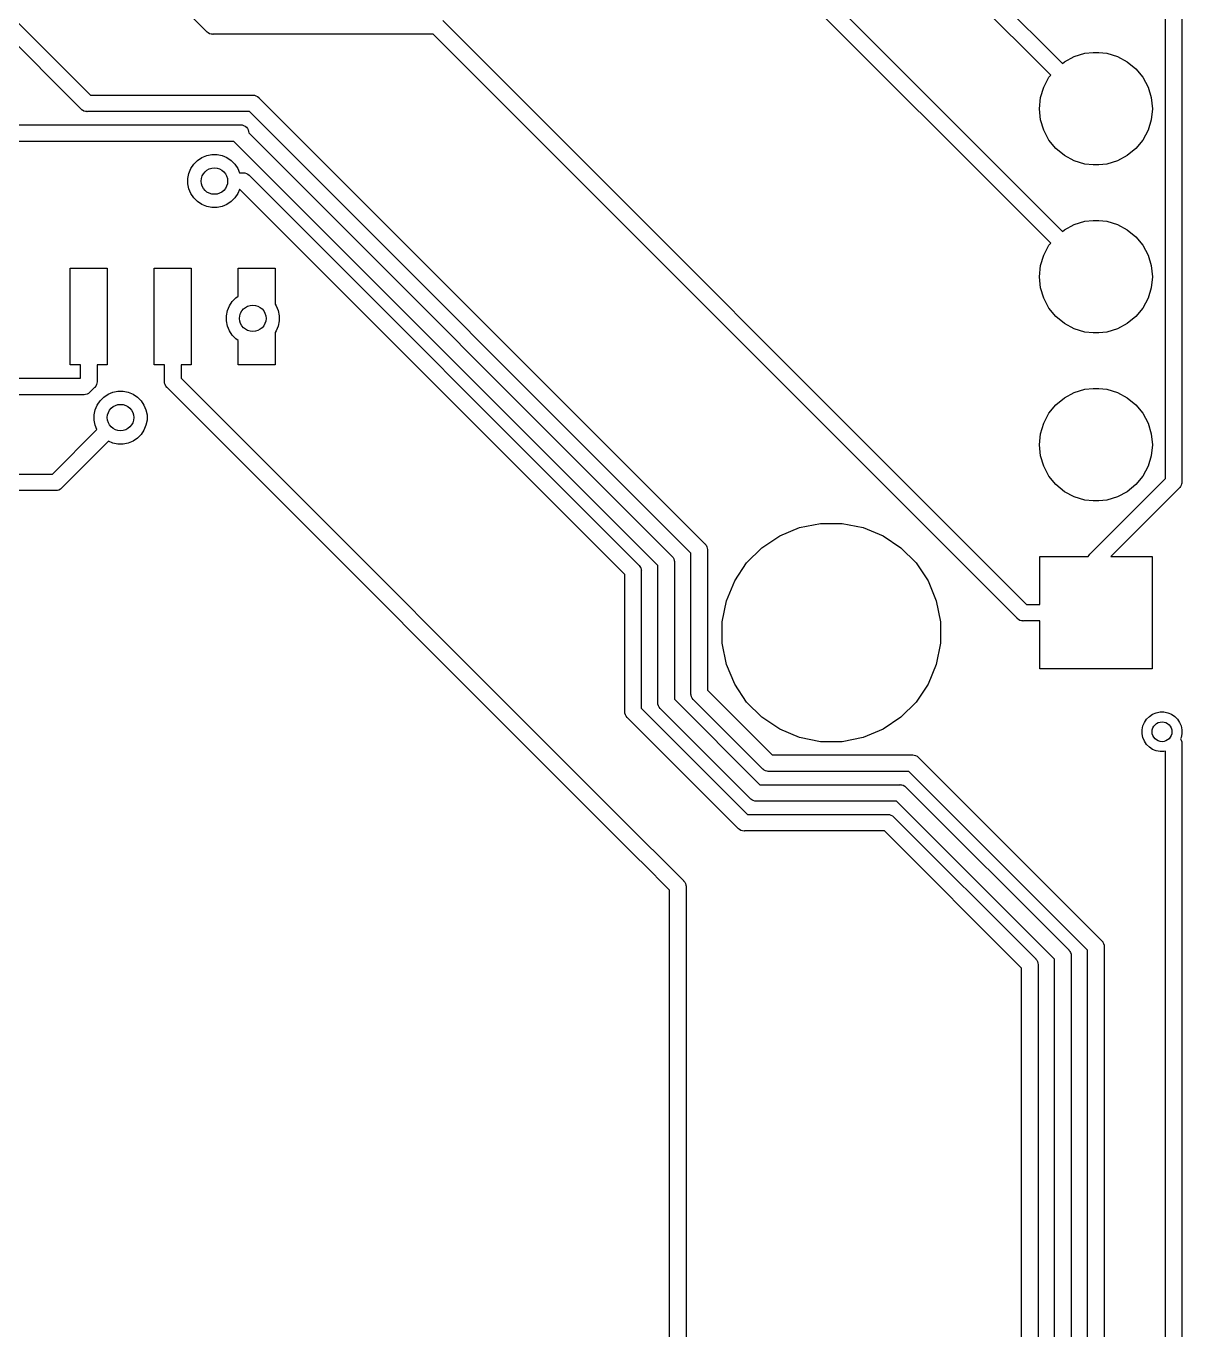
# Model space of a CAD drawing. Extents: x 0.8 to 4.31, y -4.31 to -0.81.
# Drawn here: x 3.625 to 4.313, y -1.97 to -1.194 of the extents above; entities that cross this region are included whole.
import ezdxf

# ---------------------------------------------------------------- set-up
doc = ezdxf.new("R2010")
doc.units = 0
doc.header["$MEASUREMENT"] = 0
doc.layers.add('BLACK', color=7, linetype='CONTINUOUS')

msp = doc.modelspace()

# ---------------------------------------------------------------- linework, layer by layer
at = {"layer": 'BLACK', "linetype": 'CONTINUOUS'}
for p, q in [((4.30315, -1.46347), (4.30315, -0.973495)), ((4.31299, -0.971698), (4.31299, -1.46527)), ((4.06546, -1.04), (4.24186, -1.21639)), ((4.2349, -1.22335), (4.05977, -1.04823)), ((3.99007, -1.0646), (4.232, -1.30653)), ((4.22504, -1.31349), (3.98438, -1.07283)), ((3.73235, -1.19745), (3.71625, -1.18134)), ((3.65753, -1.24347), (3.6089, -1.19484)), ((3.61713, -1.18915), (3.66322, -1.23524)), ((3.87299, -1.19083), (4.22054, -1.53839)), ((3.7325, -1.19763), (3.73235, -1.19745)), ((3.73269, -1.19779), (3.7325, -1.19763)), ((3.73325, -1.19825), (3.73269, -1.19779)), ((3.73269, -1.19779), (3.73269, -1.19779)), ((3.73411, -1.19871), (3.73325, -1.19825)), ((3.73504, -1.19899), (3.73411, -1.19871)), ((3.73576, -1.19906), (3.73504, -1.19899)), ((3.736, -1.19908), (3.73576, -1.19906)), ((3.73576, -1.19906), (3.73576, -1.19906)), ((3.73624, -1.19906), (3.736, -1.19908)), ((3.8673, -1.19906), (3.73624, -1.19906)), ((4.21485, -1.54662), (3.8673, -1.19906)), ((4.24894, -1.21224), (4.25525, -1.21033)), ((4.25525, -1.21033), (4.26017, -1.20984)), ((4.26017, -1.20984), (4.26345, -1.20984)), ((4.26345, -1.20984), (4.26837, -1.21033)), ((4.26837, -1.21033), (4.27468, -1.21224)), ((4.24186, -1.21639), (4.24313, -1.21535)), ((4.24313, -1.21535), (4.24894, -1.21224)), ((4.27468, -1.21224), (4.28049, -1.21535)), ((4.28049, -1.21535), (4.28559, -1.21953)), ((4.23074, -1.23044), (4.23385, -1.22463)), ((4.23385, -1.22463), (4.2349, -1.22335)), ((4.28559, -1.21953), (4.28977, -1.22463)), ((4.28977, -1.22463), (4.29288, -1.23044)), ((4.22883, -1.23675), (4.23074, -1.23044)), ((4.29288, -1.23044), (4.29479, -1.23675)), ((3.66322, -1.23524), (3.7596, -1.23524)), ((3.7596, -1.23524), (3.75984, -1.23521)), ((3.75984, -1.23521), (3.76008, -1.23524)), ((3.76008, -1.23524), (3.76008, -1.23524)), ((3.76008, -1.23524), (3.76081, -1.23531)), ((3.76081, -1.23531), (3.76173, -1.23559)), ((3.76173, -1.23559), (3.76259, -1.23605)), ((3.76259, -1.23605), (3.76334, -1.23666)), ((3.76334, -1.23666), (3.76349, -1.23685)), ((3.76349, -1.23685), (4.0289, -1.50226)), ((4.22818, -1.24331), (4.22883, -1.23675)), ((4.29479, -1.23675), (4.29544, -1.24331)), ((3.65768, -1.24365), (3.65753, -1.24347)), ((3.65787, -1.24381), (3.65768, -1.24365)), ((3.65833, -1.24419), (3.65787, -1.24381)), ((3.65787, -1.24381), (3.65787, -1.24381)), ((3.65843, -1.24427), (3.65833, -1.24419)), ((3.65928, -1.24473), (3.65843, -1.24427)), ((3.66021, -1.24501), (3.65928, -1.24473)), ((3.66094, -1.24508), (3.66021, -1.24501)), ((3.66118, -1.2451), (3.66094, -1.24508)), ((3.66094, -1.24508), (3.66094, -1.24508)), ((3.66142, -1.24508), (3.66118, -1.2451)), ((3.7578, -1.24508), (3.66142, -1.24508)), ((4.02067, -1.50794), (3.7578, -1.24508)), ((4.22883, -1.24987), (4.22818, -1.24331)), ((4.29544, -1.24331), (4.29479, -1.24987)), ((3.58093, -1.25295), (3.75043, -1.25295)), ((3.75043, -1.25295), (3.75067, -1.25293)), ((3.75067, -1.25293), (3.75092, -1.25295)), ((3.75092, -1.25295), (3.75275, -1.25295)), ((3.75275, -1.25295), (3.75347, -1.25302)), ((3.75347, -1.25302), (3.7544, -1.25331)), ((3.7544, -1.25331), (3.75525, -1.25376)), ((3.75525, -1.25376), (3.756, -1.25438)), ((3.756, -1.25438), (3.75662, -1.25513)), ((3.75662, -1.25513), (3.75707, -1.25598)), ((3.75707, -1.25598), (3.75735, -1.25691)), ((3.75735, -1.25691), (3.75743, -1.25767)), ((4.23074, -1.25618), (4.22883, -1.24987)), ((4.23385, -1.26199), (4.23074, -1.25618)), ((4.29288, -1.25618), (4.28977, -1.26199)), ((4.29479, -1.24987), (4.29288, -1.25618)), ((3.74864, -1.2628), (3.57914, -1.2628)), ((4.00098, -1.51514), (3.74864, -1.2628)), ((3.75743, -1.25767), (4.00921, -1.50945)), ((4.23803, -1.26708), (4.23385, -1.26199)), ((4.28977, -1.26199), (4.28559, -1.26708)), ((3.72694, -1.27419), (3.72951, -1.27246)), ((3.72951, -1.27246), (3.73238, -1.27127)), ((3.73238, -1.27127), (3.73542, -1.27067)), ((3.73542, -1.27067), (3.73853, -1.27067)), ((3.73853, -1.27067), (3.74157, -1.27127)), ((3.74157, -1.27127), (3.74443, -1.27246)), ((3.74443, -1.27246), (3.74701, -1.27419)), ((4.24313, -1.27127), (4.23803, -1.26708)), ((4.24894, -1.27437), (4.24313, -1.27127)), ((4.28049, -1.27127), (4.27468, -1.27437)), ((4.28559, -1.26708), (4.28049, -1.27127)), ((3.72183, -1.28182), (3.72302, -1.27896)), ((3.72302, -1.27896), (3.72474, -1.27638)), ((3.72474, -1.27638), (3.72694, -1.27419)), ((3.74701, -1.27419), (3.74921, -1.27638)), ((3.74921, -1.27638), (3.75093, -1.27896)), ((3.75093, -1.27896), (3.75198, -1.2815)), ((4.25525, -1.27629), (4.24894, -1.27437)), ((4.26017, -1.27677), (4.25525, -1.27629)), ((4.26345, -1.27677), (4.26017, -1.27677)), ((4.26837, -1.27629), (4.26345, -1.27677)), ((4.27468, -1.27437), (4.26837, -1.27629)), ((3.72123, -1.28487), (3.72183, -1.28182)), ((3.72123, -1.28797), (3.72123, -1.28487)), ((3.72183, -1.29101), (3.72123, -1.28797)), ((3.75198, -1.2815), (3.75392, -1.2815)), ((3.75392, -1.2815), (3.75416, -1.28147)), ((3.75416, -1.28147), (3.7544, -1.2815)), ((3.7544, -1.2815), (3.7544, -1.2815)), ((3.7544, -1.2815), (3.75513, -1.28157)), ((3.75513, -1.28157), (3.75606, -1.28185)), ((3.75606, -1.28185), (3.75691, -1.28231)), ((3.75691, -1.28231), (3.75766, -1.28292)), ((3.75766, -1.28292), (3.75781, -1.28311)), ((3.75781, -1.28311), (3.98953, -1.51482)), ((3.72302, -1.29388), (3.72183, -1.29101)), ((3.72474, -1.29646), (3.72302, -1.29388)), ((3.75093, -1.29388), (3.74921, -1.29646)), ((3.75198, -1.29134), (3.75093, -1.29388)), ((3.75212, -1.29134), (3.75198, -1.29134)), ((3.9813, -1.52051), (3.75212, -1.29134)), ((3.72694, -1.29865), (3.72474, -1.29646)), ((3.72951, -1.30037), (3.72694, -1.29865)), ((3.73238, -1.30156), (3.72951, -1.30037)), ((3.73542, -1.30217), (3.73238, -1.30156)), ((3.73853, -1.30217), (3.73542, -1.30217)), ((3.74157, -1.30156), (3.73853, -1.30217)), ((3.74443, -1.30037), (3.74157, -1.30156)), ((3.74701, -1.29865), (3.74443, -1.30037)), ((3.74921, -1.29646), (3.74701, -1.29865)), ((4.232, -1.30653), (4.232, -1.30653)), ((4.232, -1.30653), (4.24186, -1.31639)), ((4.24894, -1.31224), (4.25525, -1.31033)), ((4.25525, -1.31033), (4.26017, -1.30984)), ((4.26017, -1.30984), (4.26345, -1.30984)), ((4.26345, -1.30984), (4.26837, -1.31033)), ((4.26837, -1.31033), (4.27468, -1.31224)), ((4.2349, -1.32335), (4.22504, -1.31349)), ((4.22504, -1.31349), (4.22504, -1.31349)), ((4.24186, -1.31639), (4.24313, -1.31535)), ((4.24313, -1.31535), (4.24894, -1.31224)), ((4.27468, -1.31224), (4.28049, -1.31535)), ((4.28049, -1.31535), (4.28559, -1.31953)), ((4.23074, -1.33044), (4.23385, -1.32463)), ((4.23385, -1.32463), (4.2349, -1.32335)), ((4.28559, -1.31953), (4.28977, -1.32463)), ((4.28977, -1.32463), (4.29288, -1.33044)), ((4.22883, -1.33675), (4.23074, -1.33044)), ((4.29288, -1.33044), (4.29479, -1.33675)), ((3.6512, -1.39584), (3.6512, -1.33834)), ((3.6512, -1.33834), (3.6732, -1.33834)), ((3.6732, -1.33834), (3.6732, -1.39584)), ((3.7012, -1.39584), (3.7012, -1.33834)), ((3.7012, -1.33834), (3.7232, -1.33834)), ((3.7232, -1.33834), (3.7232, -1.39584)), ((3.7512, -1.35494), (3.7512, -1.33834)), ((3.7512, -1.33834), (3.7732, -1.33834)), ((3.7732, -1.33834), (3.7732, -1.35976)), ((4.22818, -1.34331), (4.22883, -1.33675)), ((4.29479, -1.33675), (4.29544, -1.34331)), ((4.22883, -1.34987), (4.22818, -1.34331)), ((4.23074, -1.35618), (4.22883, -1.34987)), ((4.29479, -1.34987), (4.29288, -1.35618)), ((4.29544, -1.34331), (4.29479, -1.34987)), ((3.74589, -1.36065), (3.74761, -1.35807)), ((3.74761, -1.35807), (3.7498, -1.35588)), ((3.7498, -1.35588), (3.7512, -1.35494)), ((4.23385, -1.36199), (4.23074, -1.35618)), ((4.29288, -1.35618), (4.28977, -1.36199)), ((3.74409, -1.36656), (3.7447, -1.36352)), ((3.7447, -1.36352), (3.74589, -1.36065)), ((3.7732, -1.35976), (3.7738, -1.36065)), ((3.7738, -1.36065), (3.77499, -1.36352)), ((3.77499, -1.36352), (3.77559, -1.36656)), ((4.23803, -1.36708), (4.23385, -1.36199)), ((4.28977, -1.36199), (4.28559, -1.36708)), ((3.74409, -1.36966), (3.74409, -1.36656)), ((3.7447, -1.3727), (3.74409, -1.36966)), ((3.74589, -1.37557), (3.7447, -1.3727)), ((3.77499, -1.3727), (3.7738, -1.37557)), ((3.77559, -1.36966), (3.77499, -1.3727)), ((3.77559, -1.36656), (3.77559, -1.36966)), ((4.24313, -1.37127), (4.23803, -1.36708)), ((4.24894, -1.37437), (4.24313, -1.37127)), ((4.28049, -1.37127), (4.27468, -1.37437)), ((4.28559, -1.36708), (4.28049, -1.37127)), ((3.74761, -1.37815), (3.74589, -1.37557)), ((3.7498, -1.38034), (3.74761, -1.37815)), ((3.7512, -1.38128), (3.7498, -1.38034)), ((3.7512, -1.39584), (3.7512, -1.38128)), ((3.7738, -1.37557), (3.7732, -1.37646)), ((3.7732, -1.37646), (3.7732, -1.39584)), ((4.25525, -1.37629), (4.24894, -1.37437)), ((4.26017, -1.37677), (4.25525, -1.37629)), ((4.26345, -1.37677), (4.26017, -1.37677)), ((4.26837, -1.37629), (4.26345, -1.37677)), ((4.27468, -1.37437), (4.26837, -1.37629)), ((3.65728, -1.39584), (3.6512, -1.39584)), ((3.65728, -1.40365), (3.65728, -1.39584)), ((3.6732, -1.39584), (3.66713, -1.39584)), ((3.66713, -1.39584), (3.66713, -1.40544)), ((3.70728, -1.39584), (3.7012, -1.39584)), ((3.70728, -1.40544), (3.70728, -1.39584)), ((3.7232, -1.39584), (3.71713, -1.39584)), ((3.71713, -1.39584), (3.71713, -1.40365)), ((3.7732, -1.39584), (3.7512, -1.39584)), ((3.43068, -1.40372), (3.65721, -1.40372)), ((3.65721, -1.40372), (3.65728, -1.40365)), ((3.71713, -1.40365), (3.99648, -1.683)), ((3.66275, -1.41213), (3.662, -1.41275)), ((3.6629, -1.41195), (3.66275, -1.41213)), ((3.66551, -1.40934), (3.6629, -1.41195)), ((3.6657, -1.40918), (3.66551, -1.40934)), ((3.66632, -1.40843), (3.6657, -1.40918)), ((3.66677, -1.40758), (3.66632, -1.40843)), ((3.66705, -1.40665), (3.66677, -1.40758)), ((3.66713, -1.40593), (3.66705, -1.40665)), ((3.66713, -1.40544), (3.66715, -1.40569)), ((3.66715, -1.40569), (3.66713, -1.40593)), ((3.66713, -1.40593), (3.66713, -1.40593)), ((3.67364, -1.41321), (3.67651, -1.41202)), ((3.67651, -1.41202), (3.67955, -1.41142)), ((3.67955, -1.41142), (3.68265, -1.41142)), ((3.68265, -1.41142), (3.6857, -1.41202)), ((3.6857, -1.41202), (3.68856, -1.41321)), ((3.70726, -1.40569), (3.70728, -1.40544)), ((3.70735, -1.40665), (3.70726, -1.40569)), ((3.70764, -1.40758), (3.70735, -1.40665)), ((3.70809, -1.40843), (3.70764, -1.40758)), ((3.70826, -1.40864), (3.70809, -1.40843)), ((3.70871, -1.40918), (3.70826, -1.40864)), ((3.7089, -1.40934), (3.70871, -1.40918)), ((3.98952, -1.68996), (3.7089, -1.40934)), ((4.24313, -1.41535), (4.24894, -1.41224)), ((4.24894, -1.41224), (4.25525, -1.41033)), ((4.25525, -1.41033), (4.26017, -1.40984)), ((4.26017, -1.40984), (4.26345, -1.40984)), ((4.26345, -1.40984), (4.26837, -1.41033)), ((4.26837, -1.41033), (4.27468, -1.41224)), ((4.27468, -1.41224), (4.28049, -1.41535)), ((3.65901, -1.41356), (3.42888, -1.41356)), ((3.65925, -1.41358), (3.65901, -1.41356)), ((3.65949, -1.41356), (3.65925, -1.41358)), ((3.66022, -1.41349), (3.65949, -1.41356)), ((3.65949, -1.41356), (3.65949, -1.41356)), ((3.66114, -1.41321), (3.66022, -1.41349)), ((3.662, -1.41275), (3.66114, -1.41321)), ((3.66596, -1.42257), (3.66715, -1.41971)), ((3.66715, -1.41971), (3.66887, -1.41713)), ((3.66887, -1.41713), (3.67106, -1.41493)), ((3.67106, -1.41493), (3.67364, -1.41321)), ((3.68856, -1.41321), (3.69114, -1.41493)), ((3.69114, -1.41493), (3.69333, -1.41713)), ((3.69333, -1.41713), (3.69506, -1.41971)), ((3.69506, -1.41971), (3.69625, -1.42257)), ((4.23385, -1.42463), (4.23803, -1.41953)), ((4.23803, -1.41953), (4.24313, -1.41535)), ((4.28049, -1.41535), (4.28559, -1.41953)), ((4.28559, -1.41953), (4.28977, -1.42463)), ((3.66535, -1.42561), (3.66596, -1.42257)), ((3.66535, -1.42872), (3.66535, -1.42561)), ((3.69625, -1.42257), (3.69685, -1.42561)), ((3.69685, -1.42561), (3.69685, -1.42872)), ((4.23074, -1.43044), (4.23385, -1.42463)), ((4.28977, -1.42463), (4.29288, -1.43044)), ((3.6405, -1.4608), (3.66701, -1.4343)), ((3.66596, -1.43176), (3.66535, -1.42872)), ((3.66701, -1.4343), (3.66596, -1.43176)), ((3.69506, -1.43462), (3.69333, -1.4372)), ((3.69625, -1.43176), (3.69506, -1.43462)), ((3.69685, -1.42872), (3.69625, -1.43176)), ((4.22883, -1.43675), (4.23074, -1.43044)), ((4.29288, -1.43044), (4.29479, -1.43675)), ((3.67397, -1.44126), (3.64619, -1.46903)), ((3.67651, -1.44231), (3.67397, -1.44126)), ((3.67955, -1.44291), (3.67651, -1.44231)), ((3.68265, -1.44291), (3.67955, -1.44291)), ((3.6857, -1.44231), (3.68265, -1.44291)), ((3.68856, -1.44112), (3.6857, -1.44231)), ((3.69114, -1.4394), (3.68856, -1.44112)), ((3.69333, -1.4372), (3.69114, -1.4394)), ((4.22818, -1.44331), (4.22883, -1.43675)), ((4.22883, -1.44987), (4.22818, -1.44331)), ((4.29479, -1.43675), (4.29544, -1.44331)), ((4.29544, -1.44331), (4.29479, -1.44987)), ((4.23074, -1.45618), (4.22883, -1.44987)), ((4.29479, -1.44987), (4.29288, -1.45618)), ((4.23385, -1.46199), (4.23074, -1.45618)), ((4.29288, -1.45618), (4.28977, -1.46199)), ((3.35617, -1.4608), (3.6405, -1.4608)), ((4.23803, -1.46708), (4.23385, -1.46199)), ((4.2585, -1.50812), (4.30315, -1.46347)), ((4.28977, -1.46199), (4.28559, -1.46708)), ((4.31286, -1.46669), (4.31264, -1.4674)), ((4.31292, -1.46648), (4.31286, -1.46669)), ((4.31299, -1.46575), (4.31292, -1.46648)), ((4.31299, -1.46527), (4.31302, -1.46551)), ((4.31302, -1.46551), (4.31299, -1.46575)), ((4.31299, -1.46575), (4.31299, -1.46575)), ((3.6423, -1.47065), (3.35797, -1.47065)), ((3.64254, -1.47067), (3.6423, -1.47065)), ((3.64278, -1.47065), (3.64254, -1.47067)), ((3.64351, -1.47057), (3.64278, -1.47065)), ((3.64278, -1.47065), (3.64278, -1.47065)), ((3.64444, -1.47029), (3.64351, -1.47057)), ((3.64529, -1.46984), (3.64444, -1.47029)), ((3.64604, -1.46922), (3.64529, -1.46984)), ((3.64619, -1.46903), (3.64604, -1.46922)), ((4.24313, -1.47127), (4.23803, -1.46708)), ((4.24894, -1.47437), (4.24313, -1.47127)), ((4.25525, -1.47629), (4.24894, -1.47437)), ((4.27468, -1.47437), (4.26837, -1.47629)), ((4.31138, -1.46916), (4.2707, -1.50984)), ((4.28049, -1.47127), (4.27468, -1.47437)), ((4.28559, -1.46708), (4.28049, -1.47127)), ((4.31157, -1.46901), (4.31138, -1.46916)), ((4.31172, -1.46882), (4.31157, -1.46901)), ((4.31218, -1.46826), (4.31172, -1.46882)), ((4.31172, -1.46882), (4.31172, -1.46882)), ((4.31264, -1.4674), (4.31218, -1.46826)), ((4.26017, -1.47677), (4.25525, -1.47629)), ((4.26345, -1.47677), (4.26017, -1.47677)), ((4.26837, -1.47629), (4.26345, -1.47677)), ((4.06292, -1.50466), (4.07356, -1.49755)), ((4.07356, -1.49755), (4.08538, -1.49265)), ((4.08538, -1.49265), (4.09793, -1.49016)), ((4.09793, -1.49016), (4.11073, -1.49016)), ((4.11073, -1.49016), (4.12328, -1.49265)), ((4.12328, -1.49265), (4.1351, -1.49755)), ((4.1351, -1.49755), (4.14574, -1.50466)), ((4.0289, -1.50226), (4.02909, -1.50241)), ((4.02909, -1.50241), (4.02924, -1.5026)), ((4.02924, -1.5026), (4.02924, -1.5026)), ((4.02924, -1.5026), (4.0297, -1.50316)), ((4.0297, -1.50316), (4.03016, -1.50401)), ((4.03016, -1.50401), (4.03044, -1.50494)), ((4.03044, -1.50494), (4.03051, -1.50566)), ((4.05387, -1.51371), (4.06292, -1.50466)), ((4.14574, -1.50466), (4.15479, -1.51371)), ((4.00921, -1.50945), (4.0094, -1.50961)), ((4.0094, -1.50961), (4.00956, -1.5098)), ((4.00956, -1.5098), (4.01002, -1.51036)), ((4.01002, -1.51036), (4.01023, -1.51076)), ((4.01023, -1.51076), (4.01047, -1.51121)), ((4.01047, -1.51121), (4.01076, -1.51214)), ((4.01076, -1.51214), (4.01083, -1.51286)), ((4.01083, -1.51286), (4.01083, -1.51286)), ((4.01083, -1.51286), (4.01085, -1.5131)), ((4.01085, -1.5131), (4.01083, -1.51335)), ((4.02067, -1.59122), (4.02067, -1.50794)), ((4.03051, -1.50566), (4.03051, -1.50566)), ((4.03051, -1.50566), (4.03054, -1.50591)), ((4.03054, -1.50591), (4.03051, -1.50615)), ((4.03051, -1.50615), (4.03051, -1.58942)), ((4.22835, -1.53839), (4.22835, -1.50984)), ((4.22835, -1.50984), (4.25726, -1.50984)), ((4.25726, -1.50984), (4.2577, -1.50902)), ((4.2577, -1.50902), (4.25816, -1.50846)), ((4.25816, -1.50846), (4.25831, -1.50828)), ((4.25816, -1.50846), (4.25816, -1.50846)), ((4.25831, -1.50828), (4.2585, -1.50812)), ((4.2707, -1.50984), (4.29528, -1.50984)), ((4.29528, -1.50984), (4.29528, -1.57677)), ((3.9813, -1.60196), (3.9813, -1.52051)), ((3.98953, -1.51482), (3.98972, -1.51498)), ((3.98972, -1.51498), (3.98987, -1.51517)), ((3.98987, -1.51517), (3.99033, -1.51573)), ((3.99033, -1.51573), (3.99066, -1.51634)), ((3.99066, -1.51634), (3.99079, -1.51658)), ((3.99079, -1.51658), (3.99107, -1.51751)), ((3.99107, -1.51751), (3.99114, -1.51823)), ((3.99114, -1.51823), (3.99114, -1.51823)), ((3.99114, -1.51823), (3.99117, -1.51848)), ((3.99117, -1.51848), (3.99114, -1.51872)), ((3.99114, -1.51872), (3.99114, -1.60016)), ((4.00098, -1.59659), (4.00098, -1.51514)), ((4.01083, -1.51335), (4.01083, -1.59479)), ((4.04676, -1.52435), (4.05387, -1.51371)), ((4.15479, -1.51371), (4.1619, -1.52435)), ((4.04187, -1.53617), (4.04676, -1.52435)), ((4.1619, -1.52435), (4.16679, -1.53617)), ((4.03937, -1.54872), (4.04187, -1.53617)), ((4.16679, -1.53617), (4.16929, -1.54872)), ((4.22054, -1.53839), (4.22835, -1.53839)), ((4.03937, -1.56152), (4.03937, -1.54872)), ((4.16929, -1.54872), (4.16929, -1.56152)), ((4.21501, -1.5468), (4.21485, -1.54662)), ((4.21519, -1.54696), (4.21501, -1.5468)), ((4.21566, -1.54734), (4.21519, -1.54696)), ((4.21519, -1.54696), (4.21519, -1.54696)), ((4.21576, -1.54742), (4.21566, -1.54734)), ((4.21661, -1.54788), (4.21576, -1.54742)), ((4.21754, -1.54816), (4.21661, -1.54788)), ((4.21826, -1.54823), (4.21754, -1.54816)), ((4.2185, -1.54825), (4.21826, -1.54823)), ((4.21826, -1.54823), (4.21826, -1.54823)), ((4.21874, -1.54823), (4.2185, -1.54825)), ((4.22835, -1.54823), (4.21874, -1.54823)), ((4.22835, -1.57677), (4.22835, -1.54823)), ((4.04187, -1.57407), (4.03937, -1.56152)), ((4.16929, -1.56152), (4.16679, -1.57407)), ((4.04676, -1.58589), (4.04187, -1.57407)), ((4.16679, -1.57407), (4.1619, -1.58589)), ((4.29528, -1.57677), (4.22835, -1.57677)), ((4.03051, -1.58942), (4.06905, -1.62795)), ((4.05387, -1.59653), (4.04676, -1.58589)), ((4.1619, -1.58589), (4.15479, -1.59653)), ((4.00096, -1.59683), (4.00098, -1.59659)), ((4.00098, -1.59707), (4.00096, -1.59683)), ((4.00106, -1.59779), (4.00098, -1.59707)), ((4.00098, -1.59707), (4.00098, -1.59707)), ((4.00134, -1.59872), (4.00106, -1.59779)), ((4.01083, -1.59479), (4.06171, -1.64567)), ((4.02065, -1.59146), (4.02067, -1.59122)), ((4.02067, -1.5917), (4.02065, -1.59146)), ((4.02074, -1.59242), (4.02067, -1.5917)), ((4.02067, -1.5917), (4.02067, -1.5917)), ((4.02102, -1.59335), (4.02074, -1.59242)), ((4.02148, -1.5942), (4.02102, -1.59335)), ((4.02209, -1.59495), (4.02148, -1.5942)), ((4.02228, -1.59511), (4.02209, -1.59495)), ((4.06336, -1.63618), (4.02228, -1.59511)), ((4.06292, -1.60558), (4.05387, -1.59653)), ((4.15479, -1.59653), (4.14574, -1.60558)), ((3.98128, -1.6022), (3.9813, -1.60196)), ((3.9813, -1.60244), (3.98128, -1.6022)), ((3.98137, -1.60316), (3.9813, -1.60244)), ((3.9813, -1.60244), (3.9813, -1.60244)), ((3.98165, -1.60409), (3.98137, -1.60316)), ((3.98211, -1.60495), (3.98165, -1.60409)), ((3.98272, -1.60569), (3.98211, -1.60495)), ((3.98291, -1.60585), (3.98272, -1.60569)), ((4.04868, -1.67162), (3.98291, -1.60585)), ((3.99114, -1.60016), (4.05437, -1.66339)), ((4.00179, -1.59957), (4.00134, -1.59872)), ((4.00241, -1.60032), (4.00179, -1.59957)), ((4.0026, -1.60048), (4.00241, -1.60032)), ((4.05602, -1.6539), (4.0026, -1.60048)), ((4.07356, -1.61269), (4.06292, -1.60558)), ((4.14574, -1.60558), (4.1351, -1.61269)), ((4.29201, -1.60664), (4.29365, -1.605)), ((4.29365, -1.605), (4.29559, -1.60371)), ((4.29559, -1.60371), (4.29774, -1.60282)), ((4.29774, -1.60282), (4.30002, -1.60236)), ((4.30002, -1.60236), (4.30234, -1.60236)), ((4.30234, -1.60236), (4.30463, -1.60282)), ((4.30463, -1.60282), (4.30678, -1.60371)), ((4.30678, -1.60371), (4.30871, -1.605)), ((4.30871, -1.605), (4.31036, -1.60664)), ((4.08538, -1.61758), (4.07356, -1.61269)), ((4.1351, -1.61269), (4.12328, -1.61758)), ((4.28937, -1.61301), (4.28982, -1.61073)), ((4.28937, -1.61534), (4.28937, -1.61301)), ((4.28982, -1.61073), (4.29071, -1.60858)), ((4.29071, -1.60858), (4.29201, -1.60664)), ((4.31036, -1.60664), (4.31165, -1.60858)), ((4.31165, -1.60858), (4.31254, -1.61073)), ((4.31254, -1.61073), (4.31299, -1.61301)), ((4.31299, -1.61301), (4.31299, -1.61534)), ((4.09793, -1.62008), (4.08538, -1.61758)), ((4.11073, -1.62008), (4.09793, -1.62008)), ((4.12328, -1.61758), (4.11073, -1.62008)), ((4.28982, -1.61762), (4.28937, -1.61534)), ((4.29071, -1.61977), (4.28982, -1.61762)), ((4.29201, -1.6217), (4.29071, -1.61977)), ((4.29365, -1.62335), (4.29201, -1.6217)), ((4.31254, -1.61762), (4.31222, -1.61839)), ((4.31222, -1.61839), (4.31264, -1.61917)), ((4.31299, -1.61534), (4.31254, -1.61762)), ((4.31264, -1.61917), (4.31292, -1.6201)), ((4.31292, -1.6201), (4.31299, -1.62082)), ((4.31299, -1.62082), (4.31299, -1.62082)), ((4.31299, -1.62082), (4.31302, -1.62106)), ((4.31302, -1.62106), (4.31299, -1.6213)), ((4.31299, -1.6213), (4.31299, -3.6283)), ((4.06905, -1.62795), (4.15232, -1.62795)), ((4.15232, -1.62795), (4.15256, -1.62793)), ((4.15256, -1.62793), (4.1528, -1.62795)), ((4.1528, -1.62795), (4.1528, -1.62795)), ((4.1528, -1.62795), (4.15352, -1.62802)), ((4.15352, -1.62802), (4.15445, -1.62831)), ((4.15445, -1.62831), (4.15531, -1.62876)), ((4.15531, -1.62876), (4.15606, -1.62938)), ((4.15606, -1.62938), (4.15621, -1.62957)), ((4.15621, -1.62957), (4.26512, -1.73848)), ((4.29559, -1.62464), (4.29365, -1.62335)), ((4.29774, -1.62553), (4.29559, -1.62464)), ((4.30002, -1.62598), (4.29774, -1.62553)), ((4.30234, -1.62598), (4.30002, -1.62598)), ((4.30315, -1.62582), (4.30234, -1.62598)), ((4.30315, -3.6265), (4.30315, -1.62582)), ((4.06351, -1.63637), (4.06336, -1.63618)), ((4.0637, -1.63652), (4.06351, -1.63637)), ((4.06416, -1.63691), (4.0637, -1.63652)), ((4.0637, -1.63652), (4.0637, -1.63652)), ((4.06426, -1.63699), (4.06416, -1.63691)), ((4.06512, -1.63744), (4.06426, -1.63699)), ((4.06604, -1.63772), (4.06512, -1.63744)), ((4.06677, -1.6378), (4.06604, -1.63772)), ((4.06701, -1.63782), (4.06677, -1.6378)), ((4.06677, -1.6378), (4.06677, -1.6378)), ((4.06725, -1.6378), (4.06701, -1.63782)), ((4.15052, -1.6378), (4.06725, -1.6378)), ((4.25689, -1.74416), (4.15052, -1.6378)), ((4.06171, -1.64567), (4.14498, -1.64567)), ((4.14498, -1.64567), (4.14522, -1.64565)), ((4.14522, -1.64565), (4.14546, -1.64567)), ((4.14546, -1.64567), (4.14546, -1.64567)), ((4.14546, -1.64567), (4.14619, -1.64574)), ((4.14619, -1.64574), (4.14711, -1.64602)), ((4.14711, -1.64602), (4.14797, -1.64648)), ((4.14797, -1.64648), (4.14872, -1.64709)), ((4.14872, -1.64709), (4.14887, -1.64728)), ((4.14887, -1.64728), (4.24544, -1.74385)), ((4.05617, -1.65409), (4.05602, -1.6539)), ((4.05636, -1.65424), (4.05617, -1.65409)), ((4.05692, -1.6547), (4.05636, -1.65424)), ((4.05636, -1.65424), (4.05636, -1.65424)), ((4.05778, -1.65516), (4.05692, -1.6547)), ((4.0587, -1.65544), (4.05778, -1.65516)), ((4.05943, -1.65551), (4.0587, -1.65544)), ((4.05967, -1.65554), (4.05943, -1.65551)), ((4.05943, -1.65551), (4.05943, -1.65551)), ((4.05991, -1.65551), (4.05967, -1.65554)), ((4.14318, -1.65551), (4.05991, -1.65551)), ((4.2372, -1.74953), (4.14318, -1.65551)), ((4.05437, -1.66339), (4.13764, -1.66339)), ((4.13764, -1.66339), (4.13788, -1.66336)), ((4.13788, -1.66336), (4.13885, -1.66346)), ((4.13885, -1.66346), (4.13977, -1.66374)), ((4.13977, -1.66374), (4.14063, -1.6642)), ((4.14063, -1.6642), (4.14119, -1.66466)), ((4.14119, -1.66466), (4.14138, -1.66481)), ((4.14138, -1.66481), (4.14153, -1.665)), ((4.14153, -1.665), (4.22575, -1.74922)), ((4.04883, -1.6718), (4.04868, -1.67162)), ((4.04902, -1.67196), (4.04883, -1.6718)), ((4.04958, -1.67242), (4.04902, -1.67196)), ((4.04902, -1.67196), (4.04902, -1.67196)), ((4.05044, -1.67288), (4.04958, -1.67242)), ((4.05137, -1.67316), (4.05044, -1.67288)), ((4.05233, -1.67325), (4.05137, -1.67316)), ((4.05257, -1.67323), (4.05233, -1.67325)), ((4.13584, -1.67323), (4.05257, -1.67323)), ((4.21752, -1.75491), (4.13584, -1.67323)), ((3.99648, -1.683), (3.99648, -1.683)), ((3.99648, -1.683), (3.9988, -1.68532)), ((3.99184, -1.69228), (3.98952, -1.68996)), ((3.98952, -1.68996), (3.98952, -1.68996)), ((3.9988, -1.68532), (3.9988, -1.68532)), ((3.9988, -1.68532), (4.01617, -1.70269)), ((4.00794, -1.70838), (3.99184, -1.69228)), ((3.99184, -1.69228), (3.99184, -1.69228)), ((4.01617, -1.70269), (4.01636, -1.70285)), ((4.01636, -1.70285), (4.01651, -1.70303)), ((4.01651, -1.70303), (4.01651, -1.70303)), ((4.01651, -1.70303), (4.01671, -1.70328)), ((4.01671, -1.70328), (4.01697, -1.7036)), ((4.01697, -1.7036), (4.01743, -1.70445)), ((4.01743, -1.70445), (4.01771, -1.70538)), ((4.01771, -1.70538), (4.01778, -1.7061)), ((4.01778, -1.7061), (4.01778, -1.7061)), ((4.01778, -1.7061), (4.01781, -1.70634)), ((4.01781, -1.70634), (4.01778, -1.70658)), ((4.01778, -1.70658), (4.01778, -3.12164)), ((4.00794, -3.11985), (4.00794, -1.70838)), ((4.24544, -1.74385), (4.24562, -1.744)), ((4.24562, -1.744), (4.24578, -1.74419)), ((4.24578, -1.74419), (4.24624, -1.74475)), ((4.24624, -1.74475), (4.2463, -1.74487)), ((4.2463, -1.74487), (4.24669, -1.7456)), ((4.24669, -1.7456), (4.24698, -1.74653)), ((4.25689, -1.80368), (4.25689, -1.74416)), ((4.26512, -1.73848), (4.26531, -1.73863)), ((4.26531, -1.73863), (4.26546, -1.73882)), ((4.26546, -1.73882), (4.26546, -1.73882)), ((4.26546, -1.73882), (4.26584, -1.73928)), ((4.26584, -1.73928), (4.26592, -1.73938)), ((4.26592, -1.73938), (4.26638, -1.74023)), ((4.26638, -1.74023), (4.26666, -1.74116)), ((4.26666, -1.74116), (4.26673, -1.74188)), ((4.26673, -1.74188), (4.26673, -1.74188)), ((4.26673, -1.74188), (4.26676, -1.74213)), ((4.26676, -1.74213), (4.26673, -1.74237)), ((4.26673, -1.74237), (4.26673, -3.54166)), ((4.22575, -1.74922), (4.22594, -1.74937)), ((4.22594, -1.74937), (4.22609, -1.74956)), ((4.22609, -1.74956), (4.22609, -1.74956)), ((4.22609, -1.74956), (4.2264, -1.74993)), ((4.2264, -1.74993), (4.22655, -1.75012)), ((4.22655, -1.75012), (4.22701, -1.75097)), ((4.22701, -1.75097), (4.22729, -1.7519)), ((4.22729, -1.7519), (4.22736, -1.75263)), ((4.22736, -1.75263), (4.22736, -1.75263)), ((4.22736, -1.75263), (4.22739, -1.75287)), ((4.22739, -1.75287), (4.22736, -1.75311)), ((4.22736, -1.75311), (4.22736, -2.93712)), ((4.2372, -3.52454), (4.2372, -1.74953)), ((4.24698, -1.74653), (4.24705, -1.74725)), ((4.24705, -1.74725), (4.24705, -1.74726)), ((4.24705, -1.74726), (4.24707, -1.7475)), ((4.24707, -1.7475), (4.24705, -1.74774)), ((4.24705, -1.74774), (4.24705, -3.52633)), ((4.21752, -2.93532), (4.21752, -1.75491)), ((4.25689, -1.80753), (4.25689, -1.80368)), ((4.25689, -1.80368), (4.25689, -1.80368)), ((4.25689, -1.81078), (4.25689, -1.80753)), ((4.25689, -1.85999), (4.25689, -1.81078)), ((4.25689, -1.81078), (4.25689, -1.81078)), ((4.25689, -3.54166), (4.25689, -1.85999)), ((4.25689, -1.85999), (4.25689, -1.85999))]:
    msp.add_line(p, q, dxfattribs=at)
at = {"layer": 'BLACK'}
for centre, radius in [((3.73697, -1.28642), 0.007874), ((3.75984, -1.36811), 0.007874), ((3.6811, -1.42717), 0.007874), ((4.30118, -1.61417), 0.005906)]:
    msp.add_circle(centre, radius, dxfattribs=at)

doc.saveas('drawing.dxf')
